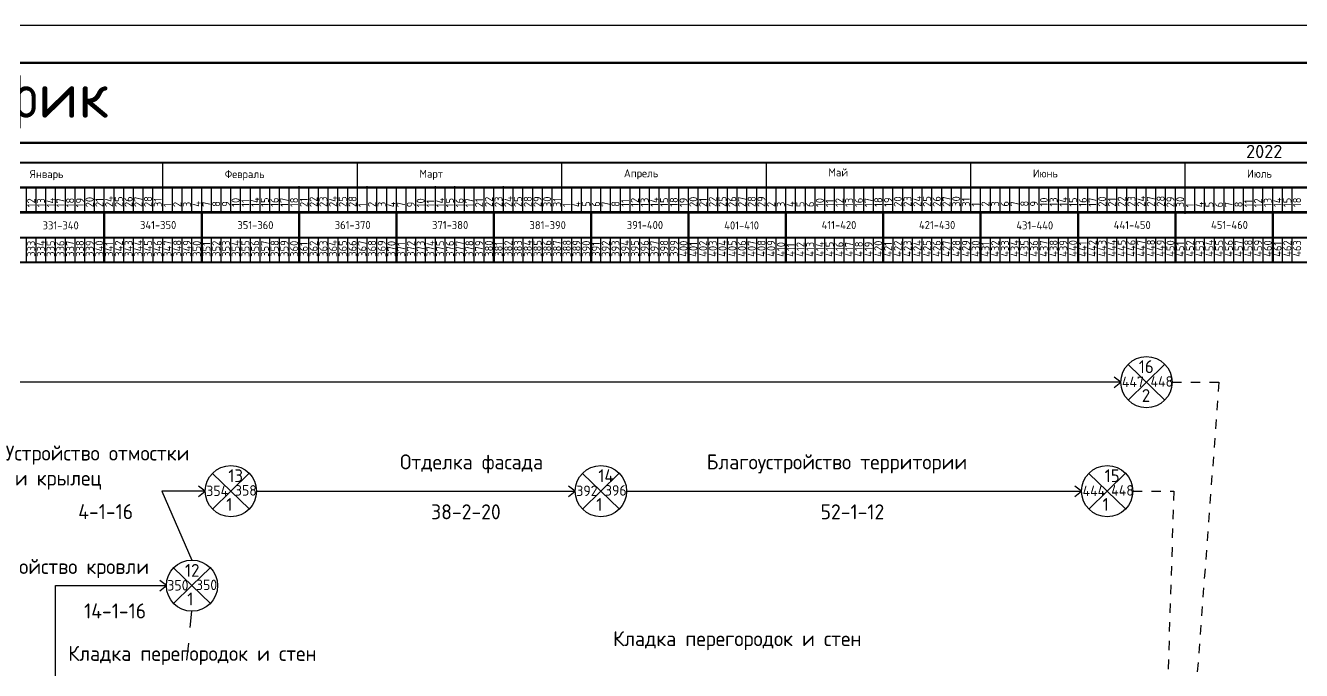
# Model space of a CAD drawing. Header units: millimetres. Extents: x -782 to 10910, y 3841 to 13237.
# Drawn here: x 4540.3 to 4710.7, y 12810 to 12896.1 of the extents above; entities that cross this region are included whole.
import ezdxf

# ---------------------------------------------------------------- set-up
doc = ezdxf.new("R2010")
doc.units = ezdxf.units.MM
doc.linetypes.add('JIS_02_1.2', pattern=[2.5, 1.25, -1.25])
doc.layers.add('1STAIR2D', color=30, linetype='Continuous')
doc.layers.add('A0-08', color=101, linetype='Continuous')
doc.styles.add('GOST-2.304_Type-B', font='GOST_Common.ttf')
doc.styles.get("Standard").update_dxf_attribs({"font": 'isocpeur.ttf'})

msp = doc.modelspace()

# ---------------------------------------------------------------- linework, layer by layer
at = {"lineweight": -3}
for p, q in [((4558.614552, 12871.121005), (4558.614552, 12877.802487)), ((4584.614363, 12871.159617), (4584.614363, 12877.841098)), ((4611.913462, 12871.230389), (4611.913462, 12877.91187)), ((4639.21321, 12871.121005), (4639.21321, 12877.802487)), ((4666.513084, 12870.985094), (4666.513084, 12877.666576)), ((4695.114392, 12870.953285), (4695.114392, 12877.634766)), ((4540.414614, 12871.248911), (4540.414551, 12874.575437)), ((4543.014614, 12871.248911), (4543.015395, 12874.568579)), ((4545.614614, 12871.138735), (4545.614551, 12874.465262)), ((4548.214615, 12871.121178), (4548.215395, 12874.440847)), ((4549.514551, 12871.266641), (4549.514488, 12874.593167)), ((4552.114551, 12871.266641), (4552.115332, 12874.586309)), ((4554.714552, 12871.138908), (4554.714489, 12874.465435)), ((4557.314552, 12871.138908), (4557.315332, 12874.458577)), ((4558.614488, 12871.28437), (4558.614425, 12874.610897)), ((4561.214489, 12871.266813), (4561.215269, 12874.586482)), ((4561.214552, 12871.151949), (4561.215333, 12874.471617)), ((4563.814489, 12871.156638), (4563.814426, 12874.483165)), ((4566.414489, 12871.156638), (4566.415269, 12874.476307)), ((4567.714426, 12871.284543), (4567.714363, 12874.61107)), ((4570.314426, 12871.284543), (4570.315206, 12874.604212)), ((4572.914426, 12871.174368), (4572.914363, 12874.500895)), ((4574.214426, 12871.187581), (4574.215206, 12874.50725)), ((4575.514426, 12871.15681), (4575.515206, 12874.476479)), ((4576.814363, 12871.302273), (4576.8143, 12874.6288)), ((4579.414363, 12871.302273), (4579.415143, 12874.621942)), ((4582.014363, 12871.17454), (4582.0143, 12874.501067)), ((4584.614363, 12871.17454), (4584.615143, 12874.494209)), ((4585.9143, 12871.320003), (4585.914236, 12874.64653)), ((4587.214363, 12871.156983), (4587.215144, 12874.476652)), ((4588.5143, 12871.302445), (4588.51508, 12874.622114)), ((4588.514363, 12871.213278), (4588.515143, 12874.532947)), ((4591.114363, 12871.121005), (4591.115143, 12874.440674)), ((4595.014237, 12871.320175), (4595.014174, 12874.646702)), ((4597.614237, 12871.320175), (4597.615017, 12874.639844)), ((4597.6143, 12871.138735), (4597.614237, 12874.465262)), ((4600.2143, 12871.121178), (4600.215081, 12874.440847)), ((4604.114174, 12871.337905), (4604.114111, 12874.664432)), ((4606.714237, 12871.138908), (4606.714174, 12874.465435)), ((4606.714176, 12871.197446), (4606.714957, 12874.517114)), ((4609.314237, 12871.138908), (4609.315018, 12874.458577)), ((4613.214113, 12871.215176), (4613.21405, 12874.541703)), ((4613.214237, 12871.151949), (4613.215018, 12874.471617)), ((4615.814174, 12871.156638), (4615.814111, 12874.483165)), ((4615.814114, 12871.197618), (4615.814894, 12874.517287)), ((4618.414174, 12871.156638), (4618.414955, 12874.476307)), ((4622.314051, 12871.215348), (4622.313988, 12874.541875)), ((4624.914111, 12871.174368), (4624.914048, 12874.500895)), ((4624.914051, 12871.215348), (4624.914831, 12874.535017)), ((4626.214111, 12871.187581), (4626.214892, 12874.50725)), ((4627.514111, 12871.15681), (4627.514892, 12874.476479)), ((4631.413988, 12871.233078), (4631.413924, 12874.559605)), ((4634.014048, 12871.17454), (4634.013985, 12874.501067)), ((4634.013988, 12871.233078), (4634.014768, 12874.552747)), ((4636.614048, 12871.17454), (4636.614829, 12874.494209)), ((4639.214049, 12871.156983), (4639.214829, 12874.476652)), ((4640.513924, 12871.250808), (4640.513861, 12874.577335)), ((4640.513924, 12871.250808), (4640.514705, 12874.570477)), ((4643.113924, 12871.158536), (4643.114705, 12874.478204)), ((4643.113925, 12871.233251), (4643.114705, 12874.552919)), ((4649.613861, 12871.176266), (4649.613798, 12874.502792)), ((4649.613862, 12871.250981), (4649.613799, 12874.577508)), ((4652.213862, 12871.250981), (4652.214642, 12874.570649)), ((4652.213862, 12871.158708), (4652.214642, 12874.478377)), ((4658.713799, 12871.268711), (4658.713736, 12874.595238)), ((4658.713799, 12871.176438), (4658.713736, 12874.502965)), ((4661.313799, 12871.176438), (4661.314579, 12874.496107)), ((4661.3138, 12871.198481), (4661.31458, 12874.51815)), ((4665.213799, 12871.189479), (4665.214579, 12874.509147)), ((4667.813736, 12871.194168), (4667.813673, 12874.520695)), ((4667.813737, 12871.216211), (4667.813674, 12874.542738)), ((4670.413736, 12871.194168), (4670.414516, 12874.513837)), ((4670.413737, 12871.198653), (4670.414518, 12874.518322)), ((4676.913673, 12871.211898), (4676.913609, 12874.538425)), ((4676.913674, 12871.216383), (4676.913611, 12874.54291)), ((4678.213673, 12871.225111), (4678.214453, 12874.54478)), ((4679.513673, 12871.194341), (4679.514453, 12874.514009)), ((4679.513674, 12871.216383), (4679.514455, 12874.536052)), ((4686.01361, 12871.212071), (4686.013547, 12874.538597)), ((4686.013611, 12871.234113), (4686.013548, 12874.56064)), ((4688.61361, 12871.212071), (4688.61439, 12874.531739)), ((4688.613611, 12871.234113), (4688.614392, 12874.553782)), ((4691.21361, 12871.194513), (4691.214391, 12874.514182)), ((4692.513611, 12871.213278), (4692.514392, 12874.532947)), ((4695.113548, 12871.251843), (4695.113485, 12874.57837)), ((4695.113611, 12871.121005), (4695.114392, 12874.440674)), ((4697.713548, 12871.234286), (4697.714329, 12874.553955)), ((4701.613548, 12871.138735), (4701.613485, 12874.465262)), ((4704.213485, 12871.252016), (4704.213422, 12874.578543)), ((4704.213548, 12871.121178), (4704.214329, 12874.440847)), ((4706.813485, 12871.252016), (4706.814266, 12874.571685)), ((4686.537449, 12848.485691), (4149.116436, 12848.445611)), ((4558.517216, 12833.94468), (4562.516436, 12824.754328)), ((4564.296491, 12833.94468), (4558.517216, 12833.94468)), ((4571.136381, 12833.94468), (4613.696517, 12833.94468)), ((4620.536407, 12833.94468), (4681.296491, 12833.94468)), ((4544.316436, 12806.985322), (4544.316436, 12821.334383)), ((4544.316436, 12821.334383), (4559.096491, 12821.334383)), ((4562.29568, 12815.736968), (4562.516436, 12817.914438)), ((4561.853358, 12811.374053), (4562.08557, 12813.664513))]:
    msp.add_line(p, q, dxfattribs=at)
at = {"lineweight": 25}
for p, q in [((4540.414678, 12871.090235), (4540.414678, 12874.414417)), ((4541.714614, 12871.21814), (4541.714614, 12874.542322)), ((4541.714678, 12871.090235), (4541.714678, 12874.414417)), ((4543.014678, 12871.059464), (4543.014678, 12874.383646)), ((4544.314614, 12871.21814), (4544.314614, 12874.542322)), ((4544.314678, 12871.028693), (4544.314678, 12874.352876)), ((4545.614614, 12871.21814), (4545.614614, 12874.542322)), ((4546.914614, 12871.187369), (4546.914614, 12874.511551)), ((4546.914615, 12871.090407), (4546.914615, 12874.41459)), ((4548.214614, 12871.156599), (4548.214614, 12874.480781)), ((4549.514615, 12871.090407), (4549.514615, 12874.41459)), ((4550.814551, 12871.23587), (4550.814551, 12874.560052)), ((4550.814615, 12871.090407), (4550.814615, 12874.41459)), ((4552.114615, 12871.059637), (4552.114615, 12874.383819)), ((4553.414551, 12871.23587), (4553.414551, 12874.560052)), ((4553.414615, 12871.028866), (4553.414615, 12874.353048)), ((4554.714551, 12871.23587), (4554.714551, 12874.560052)), ((4556.014551, 12871.205099), (4556.014551, 12874.529281)), ((4556.014552, 12871.108137), (4556.014552, 12874.43232)), ((4557.314551, 12871.174329), (4557.314551, 12874.498511)), ((4558.614552, 12871.108137), (4558.614552, 12874.43232)), ((4559.914489, 12871.236042), (4559.914489, 12874.560225)), ((4559.914552, 12871.108137), (4559.914552, 12874.43232)), ((4561.214552, 12871.077367), (4561.214552, 12874.401549)), ((4562.514489, 12871.236042), (4562.514489, 12874.560225)), ((4562.514552, 12871.046596), (4562.514552, 12874.370778)), ((4563.814489, 12871.236042), (4563.814489, 12874.560225)), ((4565.114489, 12871.205272), (4565.114489, 12874.529454)), ((4565.114489, 12871.125867), (4565.114489, 12874.450049)), ((4566.414489, 12871.174501), (4566.414489, 12874.498683)), ((4567.714489, 12871.125867), (4567.714489, 12874.450049)), ((4569.014426, 12871.253772), (4569.014426, 12874.577955)), ((4569.014489, 12871.125867), (4569.014489, 12874.450049)), ((4570.314489, 12871.095097), (4570.314489, 12874.419279)), ((4571.614426, 12871.253772), (4571.614426, 12874.577955)), ((4571.614489, 12871.064326), (4571.614489, 12874.388508)), ((4572.914426, 12871.253772), (4572.914426, 12874.577955)), ((4574.214426, 12871.223002), (4574.214426, 12874.547184)), ((4574.214426, 12871.12604), (4574.214426, 12874.450222)), ((4575.514426, 12871.192231), (4575.514426, 12874.516413)), ((4576.814426, 12871.12604), (4576.814426, 12874.450222)), ((4578.114363, 12871.271502), (4578.114363, 12874.595685)), ((4578.114426, 12871.12604), (4578.114426, 12874.450222)), ((4579.414426, 12871.095269), (4579.414426, 12874.419451)), ((4580.714363, 12871.271502), (4580.714363, 12874.595685)), ((4580.714426, 12871.064498), (4580.714426, 12874.388681)), ((4582.014363, 12871.271502), (4582.014363, 12874.595685)), ((4583.314363, 12871.240732), (4583.314363, 12874.564914)), ((4583.314363, 12871.14377), (4583.314363, 12874.467952)), ((4584.614363, 12871.209961), (4584.614363, 12874.534143)), ((4585.914363, 12871.14377), (4585.914363, 12874.467952)), ((4587.2143, 12871.271675), (4587.2143, 12874.595857)), ((4587.214363, 12871.182507), (4587.214363, 12874.50669)), ((4587.214363, 12871.14377), (4587.214363, 12874.467952)), ((4588.514363, 12871.112999), (4588.514363, 12874.437181)), ((4589.8143, 12871.271675), (4589.8143, 12874.595857)), ((4589.814363, 12871.090235), (4589.814363, 12874.414417)), ((4591.1143, 12871.271675), (4591.1143, 12874.595857)), ((4592.4143, 12871.240904), (4592.4143, 12874.565086)), ((4592.414363, 12871.090235), (4592.414363, 12874.414417)), ((4593.7143, 12871.210133), (4593.7143, 12874.534316)), ((4593.714363, 12871.090235), (4593.714363, 12874.414417)), ((4595.014363, 12871.059464), (4595.014363, 12874.383646)), ((4596.314237, 12871.289405), (4596.314237, 12874.613587)), ((4596.314363, 12871.028693), (4596.314363, 12874.352876)), ((4598.914237, 12871.289405), (4598.914237, 12874.613587)), ((4598.9143, 12871.090407), (4598.9143, 12874.41459)), ((4600.214237, 12871.289405), (4600.214237, 12874.613587)), ((4601.514237, 12871.258634), (4601.514237, 12874.582816)), ((4601.5143, 12871.090407), (4601.5143, 12874.41459)), ((4602.814237, 12871.227863), (4602.814237, 12874.552046)), ((4602.8143, 12871.090407), (4602.8143, 12874.41459)), ((4604.1143, 12871.059637), (4604.1143, 12874.383819)), ((4605.414176, 12871.166675), (4605.414176, 12874.490857)), ((4605.4143, 12871.028866), (4605.4143, 12874.353048)), ((4608.014176, 12871.166675), (4608.014176, 12874.490857)), ((4608.014237, 12871.108137), (4608.014237, 12874.43232)), ((4609.314176, 12871.166675), (4609.314176, 12874.490857)), ((4610.614176, 12871.135905), (4610.614176, 12874.460087)), ((4610.614237, 12871.108137), (4610.614237, 12874.43232)), ((4611.914176, 12871.105134), (4611.914176, 12874.429316)), ((4611.914237, 12871.108137), (4611.914237, 12874.43232)), ((4613.214237, 12871.077367), (4613.214237, 12874.401549)), ((4614.514114, 12871.166848), (4614.514114, 12874.49103)), ((4614.514237, 12871.046596), (4614.514237, 12874.370778)), ((4617.114114, 12871.166848), (4617.114114, 12874.49103)), ((4617.114174, 12871.125867), (4617.114174, 12874.450049)), ((4618.414114, 12871.166848), (4618.414114, 12874.49103)), ((4619.714114, 12871.136077), (4619.714114, 12874.460259)), ((4619.714174, 12871.125867), (4619.714174, 12874.450049)), ((4621.014114, 12871.105306), (4621.014114, 12874.429489)), ((4621.014174, 12871.125867), (4621.014174, 12874.450049)), ((4622.314174, 12871.095097), (4622.314174, 12874.419279)), ((4623.614051, 12871.184578), (4623.614051, 12874.50876)), ((4623.614174, 12871.064326), (4623.614174, 12874.388508)), ((4626.214051, 12871.184578), (4626.214051, 12874.50876)), ((4626.214111, 12871.12604), (4626.214111, 12874.450222)), ((4627.514051, 12871.184578), (4627.514051, 12874.50876)), ((4628.814051, 12871.153807), (4628.814051, 12874.477989)), ((4628.814111, 12871.12604), (4628.814111, 12874.450222)), ((4630.114051, 12871.123036), (4630.114051, 12874.447219)), ((4630.114111, 12871.12604), (4630.114111, 12874.450222)), ((4631.414111, 12871.095269), (4631.414111, 12874.419451)), ((4632.713988, 12871.202308), (4632.713988, 12874.52649)), ((4632.714111, 12871.064498), (4632.714111, 12874.388681)), ((4635.313988, 12871.202308), (4635.313988, 12874.52649)), ((4635.314048, 12871.14377), (4635.314048, 12874.467952)), ((4636.613988, 12871.202308), (4636.613988, 12874.52649)), ((4637.913988, 12871.171537), (4637.913988, 12874.495719)), ((4637.914048, 12871.14377), (4637.914048, 12874.467952)), ((4639.213924, 12871.220038), (4639.213924, 12874.54422)), ((4639.213988, 12871.140766), (4639.213988, 12874.464948)), ((4639.214048, 12871.14377), (4639.214048, 12874.467952)), ((4640.514048, 12871.112999), (4640.514048, 12874.437181)), ((4641.813924, 12871.127765), (4641.813924, 12874.451947)), ((4641.813925, 12871.20248), (4641.813925, 12874.526662)), ((4644.413924, 12871.127765), (4644.413924, 12874.451947)), ((4644.413925, 12871.20248), (4644.413925, 12874.526662)), ((4645.713924, 12871.127765), (4645.713924, 12874.451947)), ((4645.713925, 12871.20248), (4645.713925, 12874.526662)), ((4647.013924, 12871.096994), (4647.013924, 12874.421176)), ((4647.013925, 12871.171709), (4647.013925, 12874.495892)), ((4648.313924, 12871.066224), (4648.313924, 12874.390406)), ((4648.313925, 12871.140939), (4648.313925, 12874.465121)), ((4650.913862, 12871.22021), (4650.913862, 12874.544392)), ((4650.913862, 12871.127937), (4650.913862, 12874.45212)), ((4653.513862, 12871.22021), (4653.513862, 12874.544392)), ((4653.513862, 12871.127937), (4653.513862, 12874.45212)), ((4654.813862, 12871.22021), (4654.813862, 12874.544392)), ((4654.813862, 12871.127937), (4654.813862, 12874.45212)), ((4656.113862, 12871.189439), (4656.113862, 12874.513622)), ((4656.113862, 12871.097167), (4656.113862, 12874.421349)), ((4657.413862, 12871.158669), (4657.413862, 12874.482851)), ((4657.413862, 12871.066396), (4657.413862, 12874.390578)), ((4660.013799, 12871.145667), (4660.013799, 12874.46985)), ((4660.0138, 12871.16771), (4660.0138, 12874.491892)), ((4662.613799, 12871.145667), (4662.613799, 12874.46985)), ((4662.6138, 12871.16771), (4662.6138, 12874.491892)), ((4663.913799, 12871.145667), (4663.913799, 12874.46985)), ((4663.9138, 12871.16771), (4663.9138, 12874.491892)), ((4665.213799, 12871.114897), (4665.213799, 12874.439079)), ((4665.2138, 12871.13694), (4665.2138, 12874.461122)), ((4666.513799, 12871.084126), (4666.513799, 12874.408308)), ((4666.5138, 12871.106169), (4666.5138, 12874.430351)), ((4669.113736, 12871.163397), (4669.113736, 12874.48758)), ((4669.113737, 12871.167883), (4669.113737, 12874.492065)), ((4671.713736, 12871.163397), (4671.713736, 12874.48758)), ((4671.713737, 12871.167883), (4671.713737, 12874.492065)), ((4673.013736, 12871.163397), (4673.013736, 12874.48758)), ((4673.013737, 12871.167883), (4673.013737, 12874.492065)), ((4674.313736, 12871.132627), (4674.313736, 12874.456809)), ((4674.313737, 12871.137112), (4674.313737, 12874.461294)), ((4675.613736, 12871.101856), (4675.613736, 12874.426038)), ((4675.613737, 12871.106341), (4675.613737, 12874.430524)), ((4678.213673, 12871.16357), (4678.213673, 12874.487752)), ((4678.213674, 12871.185613), (4678.213674, 12874.509795)), ((4680.813673, 12871.16357), (4680.813673, 12874.487752)), ((4680.813674, 12871.185613), (4680.813674, 12874.509795)), ((4682.113673, 12871.16357), (4682.113673, 12874.487752)), ((4682.113674, 12871.185613), (4682.113674, 12874.509795)), ((4683.413673, 12871.132799), (4683.413673, 12874.456981)), ((4683.413674, 12871.154842), (4683.413674, 12874.479024)), ((4684.713673, 12871.102029), (4684.713673, 12874.426211)), ((4684.713674, 12871.124071), (4684.713674, 12874.448254)), ((4687.31361, 12871.1813), (4687.31361, 12874.505482)), ((4687.313611, 12871.203343), (4687.313611, 12874.527525)), ((4689.91361, 12871.1813), (4689.91361, 12874.505482)), ((4689.913611, 12871.203343), (4689.913611, 12874.527525)), ((4691.21361, 12871.1813), (4691.21361, 12874.505482)), ((4691.213611, 12871.203343), (4691.213611, 12874.527525)), ((4691.213611, 12871.182507), (4691.213611, 12874.50669)), ((4692.51361, 12871.150529), (4692.51361, 12874.474711)), ((4692.513611, 12871.172572), (4692.513611, 12874.496754)), ((4693.813611, 12871.141801), (4693.813611, 12874.465984)), ((4693.813611, 12871.090235), (4693.813611, 12874.414417)), ((4696.413548, 12871.203515), (4696.413548, 12874.527697)), ((4696.413611, 12871.090235), (4696.413611, 12874.414417)), ((4697.713611, 12871.090235), (4697.713611, 12874.414417)), ((4699.013548, 12871.203515), (4699.013548, 12874.527697)), ((4699.013611, 12871.059464), (4699.013611, 12874.383646)), ((4700.313548, 12871.203515), (4700.313548, 12874.527697)), ((4700.313611, 12871.028693), (4700.313611, 12874.352876)), ((4701.613548, 12871.172745), (4701.613548, 12874.496927)), ((4702.913548, 12871.141974), (4702.913548, 12874.466156)), ((4702.913548, 12871.090407), (4702.913548, 12874.41459)), ((4705.513485, 12871.221245), (4705.513485, 12874.545427)), ((4705.513548, 12871.090407), (4705.513548, 12874.41459)), ((4706.813548, 12871.090407), (4706.813548, 12874.41459)), ((4708.113485, 12871.221245), (4708.113485, 12874.545427)), ((4708.113548, 12871.059637), (4708.113548, 12874.383819)), ((4709.413485, 12871.221245), (4709.413485, 12874.545427)), ((4709.413548, 12871.028866), (4709.413548, 12874.353048)), ((4641.816436, 12864.488026), (4641.816436, 12871.121005)), ((4540.416436, 12864.457256), (4540.416436, 12867.781438)), ((4540.416436, 12864.457256), (4540.416436, 12867.781438)), ((4541.716436, 12864.457256), (4541.716436, 12867.796823)), ((4543.016436, 12864.457256), (4543.016436, 12867.781438)), ((4543.016436, 12864.457256), (4543.016436, 12867.781438)), ((4544.316436, 12864.457256), (4544.316436, 12867.781438)), ((4544.316436, 12864.457256), (4544.316436, 12867.781438)), ((4545.616436, 12864.457256), (4545.616436, 12867.796823)), ((4546.916436, 12864.457256), (4546.916436, 12867.781438)), ((4546.916436, 12864.457256), (4546.916436, 12867.781438)), ((4548.216436, 12864.457256), (4548.216436, 12867.781438)), ((4548.216436, 12864.457256), (4548.216436, 12867.781438)), ((4549.516436, 12864.457256), (4549.516436, 12867.796823)), ((4550.816436, 12864.457256), (4550.816436, 12867.781438)), ((4550.816436, 12864.457256), (4550.816436, 12867.781438)), ((4552.116436, 12864.457256), (4552.116436, 12867.781438)), ((4552.116436, 12864.457256), (4552.116436, 12867.781438)), ((4553.416436, 12864.457256), (4553.416436, 12867.796823)), ((4554.716436, 12864.488026), (4554.716436, 12867.812209)), ((4554.716436, 12864.488026), (4554.716436, 12867.812209)), ((4556.016436, 12864.488026), (4556.016436, 12867.812209)), ((4556.016436, 12864.488026), (4556.016436, 12867.812209)), ((4557.316436, 12864.488026), (4557.316436, 12867.827594)), ((4558.616436, 12864.472641), (4558.616436, 12867.796823)), ((4558.616436, 12864.472641), (4558.616436, 12867.796823)), ((4559.916436, 12864.472641), (4559.916436, 12867.796823)), ((4559.916436, 12864.472641), (4559.916436, 12867.796823)), ((4561.216436, 12864.472641), (4561.216436, 12867.812209)), ((4562.516436, 12864.488026), (4562.516436, 12867.812209)), ((4562.516436, 12864.488026), (4562.516436, 12867.812209)), ((4563.816436, 12864.488026), (4563.816436, 12867.812209)), ((4563.816436, 12864.488026), (4563.816436, 12867.812209)), ((4565.116436, 12864.488026), (4565.116436, 12867.827594)), ((4566.416436, 12864.488026), (4566.416436, 12867.812209)), ((4566.416436, 12864.488026), (4566.416436, 12867.812209)), ((4567.716436, 12864.488026), (4567.716436, 12867.812209)), ((4567.716436, 12864.488026), (4567.716436, 12867.812209)), ((4569.016436, 12864.488026), (4569.016436, 12867.827594)), ((4570.316436, 12864.488026), (4570.316436, 12867.812209)), ((4570.316436, 12864.488026), (4570.316436, 12867.812209)), ((4571.616436, 12864.488026), (4571.616436, 12867.812209)), ((4571.616436, 12864.488026), (4571.616436, 12867.812209)), ((4572.916436, 12864.488026), (4572.916436, 12867.827594)), ((4574.216436, 12864.488026), (4574.216436, 12867.812209)), ((4574.216436, 12864.488026), (4574.216436, 12867.812209)), ((4575.516436, 12864.488026), (4575.516436, 12867.812209)), ((4575.516436, 12864.488026), (4575.516436, 12867.812209)), ((4576.816436, 12864.488026), (4576.816436, 12867.827594)), ((4578.116436, 12864.503412), (4578.116436, 12867.827594)), ((4578.116436, 12864.503412), (4578.116436, 12867.827594)), ((4579.416436, 12864.503412), (4579.416436, 12867.827594)), ((4579.416436, 12864.503412), (4579.416436, 12867.827594)), ((4580.716436, 12864.503412), (4580.716436, 12867.842979)), ((4582.016436, 12864.488026), (4582.016436, 12867.812209)), ((4582.016436, 12864.488026), (4582.016436, 12867.812209)), ((4583.316436, 12864.488026), (4583.316436, 12867.812209)), ((4583.316436, 12864.488026), (4583.316436, 12867.812209)), ((4584.616436, 12864.488026), (4584.616436, 12867.827594)), ((4585.916436, 12864.503412), (4585.916436, 12867.827594)), ((4585.916436, 12864.503412), (4585.916436, 12867.827594)), ((4587.216436, 12864.503412), (4587.216436, 12867.827594)), ((4587.216436, 12864.503412), (4587.216436, 12867.827594)), ((4588.516436, 12864.503412), (4588.516436, 12867.842979)), ((4589.816436, 12864.503412), (4589.816436, 12867.827594)), ((4589.816436, 12864.503412), (4589.816436, 12867.827594)), ((4591.116436, 12864.503412), (4591.116436, 12867.827594)), ((4591.116436, 12864.503412), (4591.116436, 12867.827594)), ((4592.416436, 12864.503412), (4592.416436, 12867.842979)), ((4593.716436, 12864.503412), (4593.716436, 12867.827594)), ((4593.716436, 12864.503412), (4593.716436, 12867.827594)), ((4595.016436, 12864.503412), (4595.016436, 12867.827594)), ((4595.016436, 12864.503412), (4595.016436, 12867.827594)), ((4596.316436, 12864.503412), (4596.316436, 12867.842979)), ((4597.616436, 12864.503412), (4597.616436, 12867.827594)), ((4597.616436, 12864.503412), (4597.616436, 12867.827594)), ((4598.916436, 12864.503412), (4598.916436, 12867.827594)), ((4598.916436, 12864.503412), (4598.916436, 12867.827594)), ((4600.216436, 12864.503412), (4600.216436, 12867.842979)), ((4601.516436, 12864.488026), (4601.516436, 12867.812209)), ((4601.516436, 12864.488026), (4601.516436, 12867.812209)), ((4602.816436, 12864.488026), (4602.816436, 12867.812209)), ((4602.816436, 12864.488026), (4602.816436, 12867.812209)), ((4604.116436, 12864.488026), (4604.116436, 12867.827594)), ((4605.416436, 12864.472641), (4605.416436, 12867.796823)), ((4605.416436, 12864.472641), (4605.416436, 12867.796823)), ((4606.716436, 12864.472641), (4606.716436, 12867.796823)), ((4606.716436, 12864.472641), (4606.716436, 12867.796823)), ((4608.016436, 12864.472641), (4608.016436, 12867.812209)), ((4609.316436, 12864.488026), (4609.316436, 12867.812209)), ((4609.316436, 12864.488026), (4609.316436, 12867.812209)), ((4610.616436, 12864.488026), (4610.616436, 12867.812209)), ((4610.616436, 12864.488026), (4610.616436, 12867.812209)), ((4611.916436, 12864.488026), (4611.916436, 12867.827594)), ((4613.216436, 12864.488026), (4613.216436, 12867.812209)), ((4613.216436, 12864.488026), (4613.216436, 12867.812209)), ((4614.516436, 12864.488026), (4614.516436, 12867.812209)), ((4614.516436, 12864.488026), (4614.516436, 12867.812209)), ((4615.816436, 12864.488026), (4615.816436, 12867.827594)), ((4617.116436, 12864.488026), (4617.116436, 12867.812209)), ((4617.116436, 12864.488026), (4617.116436, 12867.812209)), ((4618.416436, 12864.488026), (4618.416436, 12867.812209)), ((4618.416436, 12864.488026), (4618.416436, 12867.812209)), ((4619.716436, 12864.488026), (4619.716436, 12867.827594)), ((4621.016436, 12864.488026), (4621.016436, 12867.812209)), ((4621.016436, 12864.488026), (4621.016436, 12867.812209)), ((4622.316436, 12864.488026), (4622.316436, 12867.812209)), ((4622.316436, 12864.488026), (4622.316436, 12867.812209)), ((4623.616436, 12864.488026), (4623.616436, 12867.827594)), ((4624.916436, 12864.472641), (4624.916436, 12867.796823)), ((4624.916436, 12864.472641), (4624.916436, 12867.796823)), ((4626.216436, 12864.472641), (4626.216436, 12867.796823)), ((4626.216436, 12864.472641), (4626.216436, 12867.796823)), ((4627.516436, 12864.472641), (4627.516436, 12867.812209)), ((4628.816436, 12864.457256), (4628.816436, 12867.781438)), ((4628.816436, 12864.457256), (4628.816436, 12867.781438)), ((4630.116436, 12864.457256), (4630.116436, 12867.781438)), ((4630.116436, 12864.457256), (4630.116436, 12867.781438)), ((4631.416436, 12864.457256), (4631.416436, 12867.796823)), ((4632.716436, 12864.472641), (4632.716436, 12867.796823)), ((4632.716436, 12864.472641), (4632.716436, 12867.796823)), ((4634.016436, 12864.472641), (4634.016436, 12867.796823)), ((4634.016436, 12864.472641), (4634.016436, 12867.796823)), ((4635.316436, 12864.472641), (4635.316436, 12867.812209)), ((4636.616436, 12864.472641), (4636.616436, 12867.796823)), ((4636.616436, 12864.472641), (4636.616436, 12867.796823)), ((4637.916436, 12864.472641), (4637.916436, 12867.796823)), ((4637.916436, 12864.472641), (4637.916436, 12867.796823)), ((4639.216436, 12864.472641), (4639.216436, 12867.812209)), ((4640.516436, 12864.472641), (4640.516436, 12867.796823)), ((4640.516436, 12864.472641), (4640.516436, 12867.796823)), ((4641.816436, 12864.472641), (4641.816436, 12867.796823)), ((4641.816436, 12864.472641), (4641.816436, 12867.796823)), ((4643.116436, 12864.472641), (4643.116436, 12867.812209)), ((4644.416436, 12864.472641), (4644.416436, 12867.796823)), ((4644.416436, 12864.472641), (4644.416436, 12867.796823)), ((4645.716436, 12864.472641), (4645.716436, 12867.796823)), ((4645.716436, 12864.472641), (4645.716436, 12867.796823)), ((4647.016436, 12864.472641), (4647.016436, 12867.812209)), ((4648.316436, 12864.503412), (4648.316436, 12867.827594)), ((4648.316436, 12864.503412), (4648.316436, 12867.827594)), ((4649.616436, 12864.503412), (4649.616436, 12867.827594)), ((4649.616436, 12864.503412), (4649.616436, 12867.827594)), ((4650.916436, 12864.503412), (4650.916436, 12867.842979)), ((4652.216436, 12864.488026), (4652.216436, 12867.812209)), ((4652.216436, 12864.488026), (4652.216436, 12867.812209)), ((4653.516436, 12864.488026), (4653.516436, 12867.812209)), ((4653.516436, 12864.488026), (4653.516436, 12867.812209)), ((4654.816436, 12864.488026), (4654.816436, 12867.827594)), ((4656.116436, 12864.503412), (4656.116436, 12867.827594)), ((4656.116436, 12864.503412), (4656.116436, 12867.827594)), ((4657.416436, 12864.503412), (4657.416436, 12867.827594)), ((4657.416436, 12864.503412), (4657.416436, 12867.827594)), ((4658.716436, 12864.503412), (4658.716436, 12867.842979)), ((4660.016436, 12864.503412), (4660.016436, 12867.827594)), ((4660.016436, 12864.503412), (4660.016436, 12867.827594)), ((4661.316436, 12864.503412), (4661.316436, 12867.827594)), ((4661.316436, 12864.503412), (4661.316436, 12867.827594)), ((4662.616436, 12864.503412), (4662.616436, 12867.842979)), ((4663.916436, 12864.503412), (4663.916436, 12867.827594)), ((4663.916436, 12864.503412), (4663.916436, 12867.827594)), ((4665.216436, 12864.503412), (4665.216436, 12867.827594)), ((4665.216436, 12864.503412), (4665.216436, 12867.827594)), ((4666.516436, 12864.503412), (4666.516436, 12867.842979)), ((4667.816436, 12864.503412), (4667.816436, 12867.827594)), ((4667.816436, 12864.503412), (4667.816436, 12867.827594)), ((4669.116436, 12864.503412), (4669.116436, 12867.827594)), ((4669.116436, 12864.503412), (4669.116436, 12867.827594)), ((4670.416436, 12864.503412), (4670.416436, 12867.842979)), ((4671.716436, 12864.503412), (4671.716436, 12867.827594)), ((4671.716436, 12864.503412), (4671.716436, 12867.827594)), ((4673.016436, 12864.503412), (4673.016436, 12867.827594)), ((4673.016436, 12864.503412), (4673.016436, 12867.827594)), ((4674.316436, 12864.503412), (4674.316436, 12867.842979)), ((4675.616436, 12864.488026), (4675.616436, 12867.812209)), ((4675.616436, 12864.488026), (4675.616436, 12867.812209)), ((4676.916436, 12864.488026), (4676.916436, 12867.812209)), ((4676.916436, 12864.488026), (4676.916436, 12867.812209)), ((4678.216436, 12864.488026), (4678.216436, 12867.827594)), ((4679.516436, 12864.503412), (4679.516436, 12867.827594)), ((4679.516436, 12864.503412), (4679.516436, 12867.827594)), ((4680.816436, 12864.503412), (4680.816436, 12867.827594)), ((4680.816436, 12864.503412), (4680.816436, 12867.827594)), ((4682.116436, 12864.503412), (4682.116436, 12867.842979)), ((4683.416436, 12864.503412), (4683.416436, 12867.827594)), ((4683.416436, 12864.503412), (4683.416436, 12867.827594)), ((4684.716436, 12864.503412), (4684.716436, 12867.827594)), ((4684.716436, 12864.503412), (4684.716436, 12867.827594)), ((4686.016436, 12864.503412), (4686.016436, 12867.842979)), ((4687.316436, 12864.503412), (4687.316436, 12867.827594)), ((4687.316436, 12864.503412), (4687.316436, 12867.827594)), ((4688.616436, 12864.503412), (4688.616436, 12867.827594)), ((4688.616436, 12864.503412), (4688.616436, 12867.827594)), ((4689.916436, 12864.503412), (4689.916436, 12867.842979)), ((4691.216436, 12864.503412), (4691.216436, 12867.827594)), ((4691.216436, 12864.503412), (4691.216436, 12867.827594)), ((4692.516436, 12864.503412), (4692.516436, 12867.827594)), ((4692.516436, 12864.503412), (4692.516436, 12867.827594)), ((4693.816436, 12864.503412), (4693.816436, 12867.842979)), ((4695.116436, 12864.488026), (4695.116436, 12867.812209)), ((4695.116436, 12864.488026), (4695.116436, 12867.812209)), ((4696.416436, 12864.488026), (4696.416436, 12867.812209)), ((4696.416436, 12864.488026), (4696.416436, 12867.812209)), ((4697.716436, 12864.488026), (4697.716436, 12867.827594)), ((4699.016436, 12864.472641), (4699.016436, 12867.796823)), ((4699.016436, 12864.472641), (4699.016436, 12867.796823)), ((4700.316436, 12864.472641), (4700.316436, 12867.796823)), ((4700.316436, 12864.472641), (4700.316436, 12867.796823)), ((4701.616436, 12864.472641), (4701.616436, 12867.812209)), ((4702.916436, 12864.488026), (4702.916436, 12867.812209)), ((4702.916436, 12864.488026), (4702.916436, 12867.812209)), ((4704.216436, 12864.488026), (4704.216436, 12867.812209)), ((4704.216436, 12864.488026), (4704.216436, 12867.812209)), ((4705.516436, 12864.488026), (4705.516436, 12867.827594)), ((4706.816436, 12864.488026), (4706.816436, 12867.812209)), ((4706.816436, 12864.488026), (4706.816436, 12867.812209)), ((4708.116436, 12864.488026), (4708.116436, 12867.812209)), ((4708.116436, 12864.488026), (4708.116436, 12867.812209)), ((4709.416436, 12864.488026), (4709.416436, 12867.827594)), ((4686.537449, 12848.485691), (4685.65186, 12849.164868)), ((4685.65186, 12847.785412), (4686.537449, 12848.485691)), ((4564.296491, 12833.94468), (4563.410901, 12834.623856)), ((4613.696517, 12833.94468), (4612.810927, 12834.623856)), ((4681.296491, 12833.94468), (4680.410901, 12834.623856)), ((4563.410901, 12833.2444), (4564.296491, 12833.94468)), ((4612.810927, 12833.2444), (4613.696517, 12833.94468)), ((4680.410901, 12833.2444), (4681.296491, 12833.94468)), ((4559.096491, 12821.334383), (4558.210901, 12822.013559)), ((4558.210901, 12820.634103), (4559.096491, 12821.334383))]:
    msp.add_line(p, q, dxfattribs=at)
at = {"lineweight": 50}
for p, q in [((4550.816436, 12864.511104), (4550.816436, 12871.144083)), ((4563.816436, 12864.480334), (4563.816436, 12871.113313)), ((4576.816436, 12864.488026), (4576.816436, 12871.121005)), ((4589.816436, 12864.488026), (4589.816436, 12871.121005)), ((4602.816436, 12864.511104), (4602.816436, 12871.144083)), ((4615.816436, 12864.480334), (4615.816436, 12871.113313)), ((4628.816436, 12864.488026), (4628.816436, 12871.121005)), ((4641.816436, 12864.511104), (4641.816436, 12871.144083)), ((4654.816436, 12864.480334), (4654.816436, 12871.113313)), ((4667.816436, 12864.511104), (4667.816436, 12871.144083)), ((4667.816436, 12864.488026), (4667.816436, 12871.121005)), ((4680.816436, 12864.488026), (4680.816436, 12871.121005)), ((4680.816436, 12864.480334), (4680.816436, 12871.113313)), ((4693.816436, 12864.488026), (4693.816436, 12871.121005)), ((4706.816436, 12864.488026), (4706.816436, 12871.121005))]:
    msp.add_line(p, q, dxfattribs=at)
at = {"linetype": 'JIS_02_1.2', "lineweight": -3}
for p, q in [((4699.637775, 12848.485691), (4689.916462, 12718.656358)), ((4693.37734, 12848.485691), (4699.637775, 12848.485691)), ((4688.136381, 12833.94468), (4693.605373, 12833.94468)), ((4693.605373, 12833.94468), (4689.916462, 12718.656358))]:
    msp.add_line(p, q, dxfattribs=at)
at = {"layer": '1STAIR2D', "color": 0}
msp.add_line((4867.747635, 12896.089018), (4027.747635, 12896.089018), dxfattribs=at)
at = {"layer": '1STAIR2D', "color": 0, "lineweight": 100}
msp.add_line((4862.747635, 12891.089018), (4047.747635, 12891.089018), dxfattribs=at)
at = {"layer": 'A0-08', "color": 0, "lineweight": 40}
for p, q in [((4108.816436, 12880.423568), (4849.816436, 12880.423568)), ((4108.816436, 12880.423568), (4849.816436, 12880.423568)), ((4133.382876, 12880.423568), (4849.816436, 12880.423568)), ((4162.30183, 12880.423568), (4849.816436, 12880.423568)), ((4849.816436, 12880.423568), (4400.64232, 12880.423568)), ((4100.152279, 12877.802487), (4849.816436, 12877.802487)), ((4100.152279, 12877.802487), (4849.816436, 12877.802487)), ((4108.816436, 12877.802487), (4849.816436, 12877.802487)), ((4100.152279, 12874.461746), (4849.816436, 12874.475958)), ((4108.818409, 12874.532947), (4849.818409, 12874.532947)), ((4100.152279, 12871.121005), (4849.816436, 12871.121005)), ((4108.817628, 12871.213278), (4849.817628, 12871.213278)), ((4108.816436, 12867.812209), (4849.816436, 12867.812209)), ((4203.099002, 12867.812209), (4849.816436, 12867.827594)), ((4100.152279, 12864.518797), (4849.816436, 12864.518797)), ((4108.816436, 12864.518797), (4849.816436, 12864.518797))]:
    msp.add_line(p, q, dxfattribs=at)
at = {"layer": 'A0-08', "color": 0, "lineweight": 25}
for p, q in [((4584.612867, 12864.518797), (4596.582675, 12864.518797)), ((4687.497588, 12850.861691), (4692.417201, 12846.109692)), ((4689.957395, 12848.485691), (4692.400973, 12850.878378)), ((4687.513816, 12846.093005), (4689.957395, 12848.485691)), ((4565.256629, 12836.320679), (4570.176243, 12831.56868)), ((4567.716436, 12833.94468), (4570.160014, 12836.337366)), ((4614.656655, 12836.320679), (4619.576269, 12831.56868)), ((4617.116462, 12833.94468), (4619.56004, 12836.337366)), ((4682.256629, 12836.320679), (4687.176243, 12831.56868)), ((4684.716436, 12833.94468), (4687.160014, 12836.337366)), ((4565.272858, 12831.551993), (4567.716436, 12833.94468)), ((4614.672883, 12831.551993), (4617.116462, 12833.94468)), ((4682.272858, 12831.551993), (4684.716436, 12833.94468)), ((4560.056629, 12823.710383), (4564.976243, 12818.958383)), ((4562.516436, 12821.334383), (4564.960014, 12823.72707)), ((4560.072858, 12818.941696), (4562.516436, 12821.334383))]:
    msp.add_line(p, q, dxfattribs=at)
for centre in [(4689.957395, 12848.485691), (4567.716436, 12833.94468), (4617.116462, 12833.94468), (4684.716436, 12833.94468), (4562.516436, 12821.334383)]:
    msp.add_circle(centre, 3.419945, dxfattribs=at)

# ---------------------------------------------------------------- texts
msp.add_text('2022', height=1.7683557).set_placement((4703.259184, 12878.3976))
at = {"insert": (4491.018068, 12889.786283), "char_height": 6, "attachment_point": 1}
msp.add_mtext_dynamic_manual_height_columns('Сетевой график', width=112.53552796, gutter_width=12.5, heights=[0], dxfattribs=at)
at = {"layer": 'A0-08', "color": 0, "lineweight": 25, "style": 'GOST-2.304_Type-B'}
for s, p in [('Январь', (4540.890475, 12875.726663)), ('Февраль', (4566.890413, 12875.726663)), ('Март', (4592.890224, 12875.765274)), ('Апрель', (4620.189323, 12875.836046)), ('Май', (4647.489071, 12875.95095)), ('Июнь', (4674.788946, 12875.815038)), ('Июль', (4703.390253, 12875.783229)), ('331-340', (4542.581106, 12868.880545)), ('341-350', (4555.581106, 12868.926701)), ('351-360', (4568.581106, 12868.911315)), ('361-370', (4581.581106, 12868.926701)), ('371-380', (4594.581106, 12868.926701)), ('381-390', (4607.581106, 12868.911315)), ('391-400', (4620.581106, 12868.926701)), ('401-410', (4633.581106, 12868.880545)), ('411-420', (4646.581106, 12868.926701)), ('421-430', (4659.581106, 12868.926701)), ('431-440', (4672.581106, 12868.880545)), ('441-450', (4685.581106, 12868.926701)), ('451-460', (4698.581106, 12868.942086))]:
    msp.add_text(s, height=1.0687328, dxfattribs=at).set_placement(p)
for s, height, p in [('12', 1.0687328, (4541.587921, 12871.825687)), ('13', 1.0687328, (4542.887921, 12871.825687)), ('14', 1.0687328, (4544.187921, 12871.825687)), ('17', 1.0687328, (4545.487921, 12871.825687)), ('18', 1.0687328, (4546.787921, 12871.825687)), ('19', 1.0687328, (4548.087921, 12871.825687)), ('20', 1.0687328, (4549.387921, 12871.825687)), ('21', 1.0687328, (4550.687858, 12871.856458)), ('24', 1.0687328, (4551.987858, 12871.856458)), ('25', 1.0687328, (4553.287858, 12871.856458)), ('26', 1.0687328, (4554.587858, 12871.856458)), ('27', 1.0687328, (4555.887858, 12871.856458)), ('28', 1.0687328, (4557.187858, 12871.856458)), ('31', 1.0687328, (4558.487858, 12871.856458)), ('1', 1.068733, (4559.787858, 12871.856458)), ('2', 1.068733, (4561.087858, 12871.856458)), ('3', 1.068733, (4562.387858, 12871.856458)), ('4', 1.068733, (4563.687732, 12871.892091)), ('7', 1.068733, (4564.987732, 12871.892091)), ('8', 1.068733, (4566.287732, 12871.892091)), ('9', 1.068733, (4567.587732, 12871.892091)), ('10', 1.0687328, (4568.887732, 12871.892091)), ('11', 1.0687328, (4570.187732, 12871.892091)), ('14', 1.0687328, (4571.487732, 12871.892091)), ('15', 1.0687328, (4572.787732, 12871.892091)), ('16', 1.0687328, (4574.087732, 12871.892091)), ('17', 1.0687328, (4575.387732, 12871.892091)), ('18', 1.0687328, (4576.687669, 12871.861492)), ('21', 1.0687328, (4577.987669, 12871.861492)), ('22', 1.0687328, (4579.287669, 12871.861492)), ('23', 1.0687328, (4580.587669, 12871.861492)), ('24', 1.0687328, (4581.887669, 12871.861492)), ('25', 1.0687328, (4583.187669, 12871.861492)), ('28', 1.0687328, (4584.487669, 12871.861492)), ('1', 1.068733, (4585.787669, 12871.861492)), ('2', 1.068733, (4587.087669, 12871.861492)), ('3', 1.068733, (4588.387669, 12871.861492)), ('4', 1.068733, (4589.687606, 12871.825687)), ('7', 1.068733, (4590.987606, 12871.825687)), ('9', 1.068733, (4592.287606, 12871.825687)), ('10', 1.0687328, (4593.587606, 12871.825687)), ('11', 1.0687328, (4594.887606, 12871.825687)), ('14', 1.0687328, (4596.187606, 12871.825687)), ('15', 1.0687328, (4597.487606, 12871.825687)), ('16', 1.0687328, (4598.787606, 12871.825687)), ('17', 1.0687328, (4600.087606, 12871.825687)), ('21', 1.0687328, (4601.387606, 12871.825687)), ('22', 1.0687328, (4602.687543, 12871.856458)), ('23', 1.0687328, (4603.987543, 12871.856458)), ('24', 1.0687328, (4605.287543, 12871.856458)), ('25', 1.0687328, (4606.587543, 12871.856458)), ('28', 1.0687328, (4607.887543, 12871.856458)), ('29', 1.0687328, (4609.187543, 12871.856458)), ('30', 1.0687328, (4610.487543, 12871.856458)), ('31', 1.0687328, (4611.787543, 12871.856458)), ('1', 1.068733, (4613.087543, 12871.856458)), ('4', 1.068733, (4614.387543, 12871.856458)), ('5', 1.068733, (4615.687417, 12871.892091)), ('6', 1.068733, (4616.987417, 12871.892091)), ('7', 1.068733, (4618.287417, 12871.892091)), ('8', 1.068733, (4619.587417, 12871.892091)), ('11', 1.0687328, (4620.887417, 12871.892091)), ('12', 1.0687328, (4622.187417, 12871.892091)), ('13', 1.0687328, (4623.487417, 12871.892091)), ('14', 1.0687328, (4624.787417, 12871.892091)), ('15', 1.0687328, (4626.087417, 12871.892091)), ('18', 1.0687328, (4627.387417, 12871.892091)), ('19', 1.0687328, (4628.687354, 12871.861492)), ('20', 1.0687328, (4629.987354, 12871.861492)), ('21', 1.0687328, (4631.287354, 12871.861492)), ('22', 1.0687328, (4632.587354, 12871.861492)), ('25', 1.0687328, (4633.887354, 12871.861492)), ('26', 1.0687328, (4635.187354, 12871.861492)), ('27', 1.0687328, (4636.487354, 12871.861492)), ('28', 1.0687328, (4637.787354, 12871.861492)), ('29', 1.0687328, (4639.087354, 12871.861492)), ('2', 1.068733, (4640.387354, 12871.861492)), ('3', 1.068733, (4641.687167, 12871.863218)), ('4', 1.068733, (4642.987167, 12871.863218)), ('5', 1.068733, (4644.287167, 12871.863218)), ('6', 1.068733, (4645.587167, 12871.863218)), ('10', 1.0687328, (4646.887167, 12871.863218)), ('11', 1.0687328, (4648.187167, 12871.863218)), ('12', 1.0687328, (4649.487167, 12871.863218)), ('13', 1.0687328, (4650.787167, 12871.863218)), ('16', 1.0687328, (4652.087167, 12871.863218)), ('17', 1.0687328, (4653.387167, 12871.863218)), ('18', 1.0687328, (4654.687105, 12871.893988)), ('19', 1.0687328, (4655.987105, 12871.893988)), ('20', 1.0687328, (4657.287105, 12871.893988)), ('23', 1.0687328, (4658.587105, 12871.893988)), ('24', 1.0687328, (4659.887105, 12871.893988)), ('25', 1.0687328, (4661.187105, 12871.893988)), ('26', 1.0687328, (4662.487105, 12871.893988)), ('27', 1.0687328, (4663.787105, 12871.893988)), ('30', 1.0687328, (4665.087105, 12871.893988)), ('31', 1.0687328, (4666.387105, 12871.893988)), ('1', 1.068733, (4667.686979, 12871.929621)), ('2', 1.068733, (4668.986979, 12871.929621)), ('3', 1.068733, (4670.286979, 12871.929621)), ('6', 1.068733, (4671.586979, 12871.929621)), ('7', 1.068733, (4672.886979, 12871.929621)), ('8', 1.068733, (4674.186979, 12871.929621)), ('9', 1.068733, (4675.486979, 12871.929621)), ('10', 1.0687328, (4676.786979, 12871.929621)), ('13', 1.0687328, (4678.086979, 12871.929621)), ('14', 1.0687328, (4679.386979, 12871.929621)), ('15', 1.0687328, (4680.686916, 12871.899022)), ('16', 1.0687328, (4681.986916, 12871.899022)), ('17', 1.0687328, (4683.286916, 12871.899022)), ('20', 1.0687328, (4684.586916, 12871.899022)), ('21', 1.0687328, (4685.886916, 12871.899022)), ('22', 1.0687328, (4687.186916, 12871.899022)), ('23', 1.0687328, (4688.486916, 12871.899022)), ('24', 1.0687328, (4689.786916, 12871.899022)), ('27', 1.0687328, (4691.086916, 12871.899022)), ('28', 1.0687328, (4692.386916, 12871.899022)), ('29', 1.0687328, (4693.686854, 12871.825687)), ('30', 1.0687328, (4694.986854, 12871.825687)), ('1', 1.068733, (4696.286854, 12871.825687)), ('4', 1.068733, (4697.586854, 12871.825687)), ('5', 1.068733, (4698.886854, 12871.825687)), ('6', 1.068733, (4700.186854, 12871.825687)), ('7', 1.068733, (4701.486854, 12871.825687)), ('8', 1.068733, (4702.786854, 12871.825687)), ('11', 1.0687328, (4704.086854, 12871.825687)), ('12', 1.0687328, (4705.386854, 12871.825687)), ('13', 1.0687328, (4706.686791, 12871.856458)), ('14', 1.0687328, (4707.986791, 12871.856458)), ('15', 1.0687328, (4709.286791, 12871.856458)), ('18', 1.0687328, (4710.586791, 12871.856458)), ('333', 1.0687328, (4541.589679, 12865.223479)), ('334', 1.0687328, (4542.889679, 12865.223479)), ('335', 1.0687328, (4544.189679, 12865.223479)), ('336', 1.0687328, (4545.489679, 12865.223479)), ('337', 1.0687328, (4546.789679, 12865.223479)), ('338', 1.0687328, (4548.089679, 12865.223479)), ('339', 1.0687328, (4549.389679, 12865.223479)), ('340', 1.0687328, (4550.689679, 12865.223479)), ('341', 1.0687328, (4551.989679, 12865.223479)), ('342', 1.0687328, (4553.289679, 12865.223479)), ('343', 1.0687328, (4554.589679, 12865.223479)), ('344', 1.0687328, (4555.889679, 12865.223479)), ('345', 1.0687328, (4557.189679, 12865.223479)), ('346', 1.0687328, (4558.489679, 12865.223479)), ('347', 1.0687328, (4559.789679, 12865.223479)), ('348', 1.0687328, (4561.089679, 12865.223479)), ('349', 1.0687328, (4562.389679, 12865.223479)), ('350', 1.0687328, (4563.689679, 12865.223479)), ('351', 1.0687328, (4564.989679, 12865.223479)), ('352', 1.0687328, (4566.289679, 12865.223479)), ('353', 1.0687328, (4567.589679, 12865.223479)), ('354', 1.0687328, (4568.889679, 12865.223479)), ('355', 1.0687328, (4570.189679, 12865.223479)), ('356', 1.0687328, (4571.489679, 12865.223479)), ('357', 1.0687328, (4572.789679, 12865.223479)), ('358', 1.0687328, (4574.089679, 12865.223479)), ('359', 1.0687328, (4575.389679, 12865.223479)), ('360', 1.0687328, (4576.689679, 12865.223479)), ('361', 1.0687328, (4577.989679, 12865.223479)), ('362', 1.0687328, (4579.289679, 12865.223479)), ('363', 1.0687328, (4580.589679, 12865.223479)), ('364', 1.0687328, (4581.889679, 12865.223479)), ('365', 1.0687328, (4583.189679, 12865.223479)), ('366', 1.0687328, (4584.489679, 12865.223479)), ('367', 1.0687328, (4585.789679, 12865.223479)), ('368', 1.0687328, (4587.089679, 12865.223479)), ('369', 1.0687328, (4588.389679, 12865.223479)), ('370', 1.0687328, (4589.689679, 12865.223479)), ('371', 1.0687328, (4590.989679, 12865.223479)), ('372', 1.0687328, (4592.289679, 12865.223479)), ('373', 1.0687328, (4593.589679, 12865.223479)), ('374', 1.0687328, (4594.889679, 12865.223479)), ('375', 1.0687328, (4596.189679, 12865.223479)), ('376', 1.0687328, (4597.489679, 12865.223479)), ('377', 1.0687328, (4598.789679, 12865.223479)), ('378', 1.0687328, (4600.089679, 12865.223479)), ('379', 1.0687328, (4601.389679, 12865.223479)), ('380', 1.0687328, (4602.689679, 12865.223479)), ('381', 1.0687328, (4603.989679, 12865.223479)), ('382', 1.0687328, (4605.289679, 12865.223479)), ('383', 1.0687328, (4606.589679, 12865.223479)), ('384', 1.0687328, (4607.889679, 12865.223479)), ('385', 1.0687328, (4609.189679, 12865.223479)), ('386', 1.0687328, (4610.489679, 12865.223479)), ('387', 1.0687328, (4611.789679, 12865.223479)), ('388', 1.0687328, (4613.089679, 12865.223479)), ('389', 1.0687328, (4614.389679, 12865.223479)), ('390', 1.0687328, (4615.689679, 12865.223479)), ('391', 1.0687328, (4616.989679, 12865.223479)), ('392', 1.0687328, (4618.289679, 12865.223479)), ('393', 1.0687328, (4619.589679, 12865.223479)), ('394', 1.0687328, (4620.889679, 12865.223479)), ('395', 1.0687328, (4622.189679, 12865.223479)), ('396', 1.0687328, (4623.489679, 12865.223479)), ('397', 1.0687328, (4624.789679, 12865.223479)), ('398', 1.0687328, (4626.089679, 12865.223479)), ('399', 1.0687328, (4627.389679, 12865.223479)), ('400', 1.0687328, (4628.689679, 12865.223479)), ('401', 1.0687328, (4629.989679, 12865.223479)), ('402', 1.0687328, (4631.289679, 12865.223479)), ('403', 1.0687328, (4632.589679, 12865.223479)), ('404', 1.0687328, (4633.889679, 12865.223479)), ('405', 1.0687328, (4635.189679, 12865.223479)), ('406', 1.0687328, (4636.489679, 12865.223479)), ('407', 1.0687328, (4637.789679, 12865.223479)), ('408', 1.0687328, (4639.089679, 12865.223479)), ('409', 1.0687328, (4640.389679, 12865.223479)), ('410', 1.0687328, (4641.689679, 12865.223479)), ('412', 1.0687328, (4644.289679, 12865.223479)), ('413', 1.0687328, (4645.589679, 12865.223479)), ('414', 1.0687328, (4646.889679, 12865.223479)), ('415', 1.0687328, (4648.189679, 12865.223479)), ('416', 1.0687328, (4649.489679, 12865.223479)), ('417', 1.0687328, (4650.789679, 12865.223479)), ('418', 1.0687328, (4652.089679, 12865.223479)), ('419', 1.0687328, (4653.389679, 12865.223479)), ('420', 1.0687328, (4654.689679, 12865.223479)), ('421', 1.0687328, (4655.989679, 12865.223479)), ('422', 1.0687328, (4657.289679, 12865.223479)), ('423', 1.0687328, (4658.589679, 12865.223479)), ('424', 1.0687328, (4659.889679, 12865.223479)), ('425', 1.0687328, (4661.189679, 12865.223479)), ('426', 1.0687328, (4662.489679, 12865.223479)), ('427', 1.0687328, (4663.789679, 12865.223479)), ('428', 1.0687328, (4665.089679, 12865.223479)), ('429', 1.0687328, (4666.389679, 12865.223479)), ('430', 1.0687328, (4667.689679, 12865.223479)), ('431', 1.0687328, (4668.989679, 12865.223479)), ('432', 1.0687328, (4670.289679, 12865.223479)), ('433', 1.0687328, (4671.589679, 12865.223479)), ('434', 1.0687328, (4672.889679, 12865.223479)), ('435', 1.0687328, (4674.189679, 12865.223479)), ('436', 1.0687328, (4675.489679, 12865.223479)), ('437', 1.0687328, (4676.789679, 12865.223479)), ('438', 1.0687328, (4678.089679, 12865.223479)), ('439', 1.0687328, (4679.389679, 12865.223479)), ('440', 1.0687328, (4680.689679, 12865.223479)), ('441', 1.0687328, (4681.989679, 12865.223479)), ('442', 1.0687328, (4683.289679, 12865.223479)), ('443', 1.0687328, (4684.589679, 12865.223479)), ('444', 1.0687328, (4685.889679, 12865.223479)), ('445', 1.0687328, (4687.189679, 12865.223479)), ('446', 1.0687328, (4688.489679, 12865.223479)), ('447', 1.0687328, (4689.789679, 12865.223479)), ('448', 1.0687328, (4691.089679, 12865.223479)), ('449', 1.0687328, (4692.389679, 12865.223479)), ('450', 1.0687328, (4693.689679, 12865.223479)), ('451', 1.0687328, (4694.989679, 12865.223479)), ('452', 1.0687328, (4696.289679, 12865.223479)), ('453', 1.0687328, (4697.589679, 12865.223479)), ('454', 1.0687328, (4698.889679, 12865.223479)), ('455', 1.0687328, (4700.189679, 12865.223479)), ('456', 1.0687328, (4701.489679, 12865.223479)), ('457', 1.0687328, (4702.789679, 12865.223479)), ('458', 1.0687328, (4704.089679, 12865.223479)), ('459', 1.0687328, (4705.389679, 12865.223479)), ('460', 1.0687328, (4706.689679, 12865.223479)), ('461', 1.0687328, (4707.989679, 12865.223479)), ('462', 1.0687328, (4709.289679, 12865.223479)), ('463', 1.0687328, (4710.589679, 12865.223479)), ('411', 1.0687328, (4642.989679, 12865.223479))]:
    msp.add_text(s, height=height, rotation=90, dxfattribs=at).set_placement(p)
at = {"layer": 'A0-08', "color": 0, "lineweight": 25, "attachment_point": 1, "style": 'GOST-2.304_Type-B'}
for s, width, insert, char_height in [('16', 2.49875162, (4688.925937, 12851.413369), 1.7099725), ('447', 2.49875162, (4686.671695, 12849.23162), 1.4), ('448', 2.49875162, (4690.496987, 12849.28739), 1.4), ('2', 2.49875162, (4689.335229, 12847.562864), 1.709973), ('Устройство отмостки\\P и крылец', 43.01416096, (4537.654225, 12840.030811), 2), ('Отделка фасада', 59.01667141, (4590.305604, 12838.851772), 2), ('Благоустройство территории', 59.01667141, (4631.231232, 12838.851772), 2), ('13', 2.49875162, (4567.372674, 12836.858472), 1.7099725), ('14', 2.49875162, (4616.7727, 12836.858472), 1.7099725), ('15', 2.49875162, (4684.372674, 12836.858472), 1.7099725), ('354', 2.49875162, (4564.430737, 12834.690608), 1.4), ('358', 2.49875162, (4568.256028, 12834.746378), 1.4), ('392', 2.49875162, (4613.830762, 12834.690608), 1.4), ('396', 2.49875162, (4617.656054, 12834.746378), 1.4), ('444', 2.49875162, (4681.430737, 12834.690608), 1.4), ('448', 2.49875162, (4685.256028, 12834.746378), 1.4), ('1', 2.49875162, (4567.09427, 12833.021852), 1.709973), ('1', 2.49875162, (4616.494296, 12833.021852), 1.709973), ('1', 2.49875162, (4684.09427, 12833.021852), 1.709973), ('4-1-16', 2.49875162, (4547.336093, 12832.215138), 2), ('38-2-20', 2.49875162, (4594.446859, 12832.185914), 2), ('52-1-12', 2.49875162, (4646.446859, 12832.185914), 2), ('Устройство кровли', 43.01416096, (4534.668867, 12824.889141), 2), ('12', 2.49875162, (4561.587817, 12824.225838), 1.7099725), ('350', 2.61184608, (4559.230737, 12822.080311), 1.4), ('350', 2.49875162, (4563.056028, 12822.136081), 1.4), ('1', 2.49875162, (4561.89427, 12820.411556), 1.709973), ('14-1-16', 2.49875162, (4548.118069, 12818.96085), 2), ('Кладка перегородок и стен', 117.49550217, (4618.746029, 12815.258021), 2), ('Кладка перегородок и стен', 43.01416096, (4545.990023, 12813.287576), 2)]:
    msp.add_mtext_dynamic_manual_height_columns(s, width=width, gutter_width=12.5, heights=[0], dxfattribs=dict(at, insert=insert, char_height=char_height))

doc.saveas('drawing.dxf')
